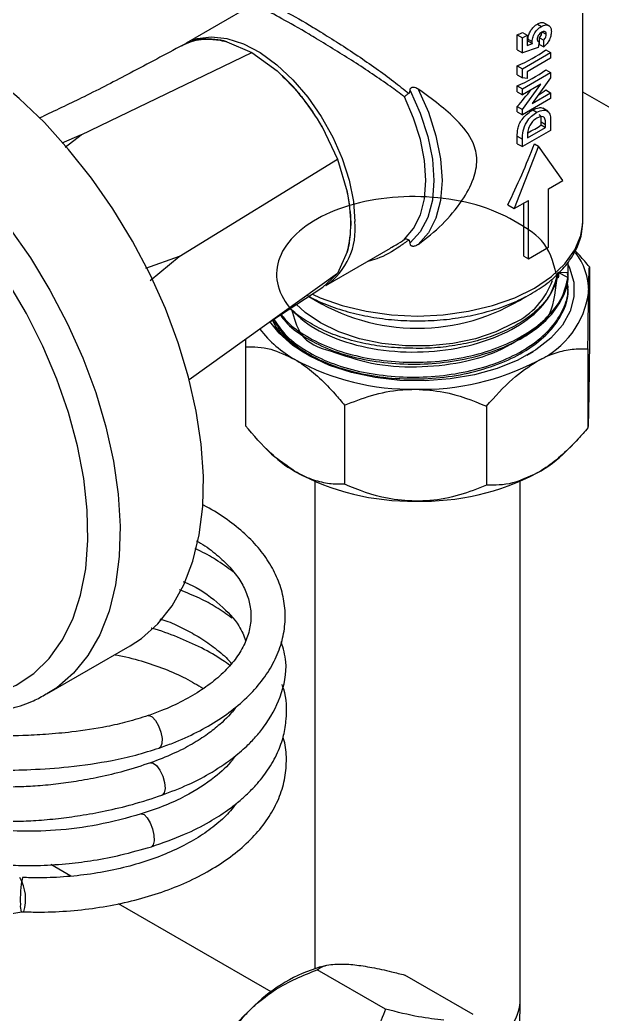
# Model space of a CAD drawing. Extents: x 150 to 4150, y 50 to 2920.
# Drawn here: x 3337.8 to 3465.3, y 1932.2 to 2149.8 of the extents above; entities that cross this region are included whole.
import ezdxf

# ---------------------------------------------------------------- set-up
doc = ezdxf.new("R2010")
doc.units = 0
doc.header["$LTSCALE"] = 10
doc.linetypes.add('SLD-KATı', pattern=[0])
doc.layers.get('0').update_dxf_attribs({"linetype": 'CONTINUOUS'})

msp = doc.modelspace()

# ---------------------------------------------------------------- linework, layer by layer
at = {"color": 7, "linetype": 'SLD-KATı'}
for p, q in [((3461.08, 2105.91), (3461.08, 2171.23)), ((3388.34, 2152.87), (3374.16, 2144.69)), ((3451.11, 2148.89), (3452, 2148.38)), ((3453.71, 2148.46), (3452.58, 2149.11)), ((3446.68, 2143.26), (3446.68, 2146.52)), ((3446.68, 2146.52), (3447.81, 2145.86)), ((3447.81, 2145.86), (3448.84, 2146.46)), ((3447.81, 2142.61), (3447.81, 2145.86)), ((3447.83, 2147.04), (3448.84, 2146.46)), ((3448.84, 2146.46), (3448.84, 2144.22)), ((3449.03, 2145.56), (3449.95, 2145.03)), ((3451.58, 2144.42), (3451.58, 2145.89)), ((3451.58, 2145.89), (3452.49, 2145.36)), ((3452.1, 2147.21), (3453.04, 2146.66)), ((3383.08, 2145.02), (3388.59, 2142.66)), ((3451.24, 2143.75), (3447.81, 2142.61)), ((3448.84, 2144.22), (3450.01, 2144.62)), ((3449.09, 2145.15), (3450.01, 2144.62)), ((3451.46, 2144.96), (3451.24, 2143.75)), ((3451.28, 2145.06), (3451.46, 2144.96)), ((3451.58, 2144.42), (3452.49, 2143.89)), ((3452.49, 2143.89), (3452.49, 2145.36)), ((3351.19, 2124.64), (3388.59, 2142.66)), ((3388.59, 2142.66), (3394.1, 2138.66)), ((3446.68, 2143.26), (3447.81, 2142.61)), ((3447.81, 2139.09), (3454, 2142.66)), ((3454, 2141.38), (3448.84, 2138.4)), ((3452.97, 2143.25), (3454, 2142.66)), ((3454, 2142.66), (3454, 2141.38)), ((3446.68, 2137.76), (3446.68, 2139.74)), ((3446.68, 2139.74), (3447.81, 2139.09)), ((3447.81, 2137.1), (3447.81, 2139.09)), ((3446.68, 2137.76), (3447.81, 2137.1)), ((3447.81, 2134.69), (3454, 2138.26)), ((3448.84, 2136.93), (3447.81, 2137.1)), ((3448.84, 2138.4), (3448.84, 2136.93)), ((3454, 2137.1), (3449.94, 2131.52)), ((3452.97, 2138.85), (3454, 2138.26)), ((3454, 2138.26), (3454, 2137.1)), ((3446.68, 2134.06), (3446.68, 2135.34)), ((3446.68, 2135.34), (3447.81, 2134.69)), ((3447.81, 2130.17), (3451.88, 2135.76)), ((3451.88, 2135.76), (3447.81, 2133.41)), ((3447.81, 2133.41), (3447.81, 2134.69)), ((3446.68, 2134.06), (3447.81, 2133.41)), ((3454, 2132.58), (3447.81, 2129.01)), ((3449.94, 2131.52), (3454, 2133.86)), ((3452.97, 2134.45), (3454, 2133.86)), ((3454, 2133.86), (3454, 2132.58)), ((3446.68, 2129.66), (3446.68, 2130.82)), ((3446.68, 2130.82), (3447.81, 2130.17)), ((3453.41, 2129.8), (3452.3, 2130.44)), ((3342.11, 2128.35), (3342.99, 2128.75)), ((3446.68, 2129.66), (3447.81, 2129.01)), ((3447.81, 2129.01), (3447.81, 2130.17)), ((3450.1, 2130.08), (3450.99, 2129.56)), ((3403.97, 2126.37), (3407.34, 2119.33)), ((3448.92, 2123.97), (3452.88, 2126.26)), ((3451.95, 2126.8), (3451.95, 2127.47)), ((3451.95, 2127.47), (3452.88, 2126.93)), ((3451.95, 2126.8), (3452.88, 2126.26)), ((3452.88, 2126.26), (3452.88, 2126.93)), ((3454, 2127.26), (3454, 2125.62)), ((3351.19, 2124.64), (3346.96, 2122.82)), ((3347.72, 2121.92), (3351.19, 2124.64)), ((3446.68, 2122.7), (3446.68, 2124.32)), ((3446.68, 2124.32), (3447.81, 2123.66)), ((3454, 2125.62), (3447.81, 2122.05)), ((3448.92, 2124.46), (3448.92, 2123.97)), ((3451.34, 2122.17), (3446.04, 2108.5)), ((3446.68, 2122.7), (3447.81, 2122.05)), ((3447.81, 2122.05), (3447.81, 2123.66)), ((3450.46, 2122.68), (3451.34, 2122.17)), ((3456.65, 2114.63), (3451.34, 2122.17)), ((3372.63, 2097.98), (3407.34, 2119.33)), ((3407.34, 2119.33), (3409.48, 2112.17)), ((3453.55, 2112.84), (3456.65, 2114.63)), ((3453.55, 2100.04), (3453.55, 2112.84)), ((3444.6, 2109.33), (3446.04, 2108.5)), ((3446.04, 2108.5), (3449.13, 2110.29)), ((3448.15, 2098.06), (3448.15, 2109.72)), ((3449.13, 2097.49), (3449.13, 2110.29)), ((3461.06, 2105.33), (3461.08, 2105.91)), ((3404.78, 2091.64), (3418.97, 2099.83)), ((3449.13, 2097.49), (3453.55, 2100.04)), ((3372.63, 2097.98), (3365.3, 2095.36)), ((3366.31, 2092.75), (3372.63, 2097.98)), ((3409.48, 2099.01), (3407.34, 2094.32)), ((3448.15, 2098.06), (3449.13, 2097.49)), ((3457.79, 2096.59), (3457.75, 2094.41)), ((3457.83, 2094.31), (3457.83, 2095.7)), ((3462.49, 2095.73), (3462.49, 2078.44)), ((3407.34, 2094.32), (3374.88, 2071.02)), ((3407.34, 2094.32), (3403.97, 2091.17)), ((3457.75, 2093.39), (3455.61, 2094.49)), ((3457.75, 2094.41), (3455.61, 2094.49)), ((3457.75, 2094.41), (3457.75, 2093.39)), ((3392.71, 2083.82), (3404.13, 2091.27)), ((3457.83, 2091.07), (3457.83, 2091.48)), ((3387.18, 2079.85), (3387.16, 2078.27)), ((3387.16, 2078.27), (3387.16, 2060.98)), ((3448.8, 2076.41), (3450.2, 2077.23)), ((3462.16, 2077.79), (3462.16, 2060.51)), ((3408.89, 2065.45), (3408.89, 2048.16)), ((3439.95, 2065.25), (3439.95, 2047.96)), ((3391.05, 2056.6), (3392.24, 2055.39)), ((3457.41, 2055.39), (3458.76, 2056.75)), ((3402.33, 2048.79), (3402.33, 1942.16)), ((3447.33, 1934.85), (3447.33, 2048.79)), ((3343.72, 2002.26), (3361.93, 2012.77)), ((3383.83, 1998.5), (3384.04, 1998.29)), ((3348.91, 1962.41), (3344.58, 1964.91)), ((3392.79, 1937.08), (3359.39, 1956.36)), ((3417.85, 1933.28), (3402.88, 1941.92)), ((3404.93, 1942.87), (3403.55, 1942.51)), ((3437.07, 1932.11), (3422.1, 1940.75))]:
    msp.add_line(p, q, dxfattribs=at)
at = {"color": 8, "linetype": 'SLD-KATı'}
msp.add_line((3527.36, 2095.71), (3461.08, 2133.97), dxfattribs=at)
at = {"color": 7, "linetype": 'SLD-KATı', "flags": 128}
for points in [[(3361.93, 2012.77), (3364.42, 2014.41), (3368.02, 2017.63), (3371.12, 2021.56), (3373.67, 2026.14), (3375.65, 2031.34), (3377.03, 2037.08), (3377.81, 2043.31), (3377.96, 2049.95), (3377.5, 2056.94), (3376.42, 2064.18), (3374.73, 2071.6), (3372.46, 2079.12), (3369.64, 2086.64), (3366.28, 2094.09), (3362.44, 2101.38), (3358.16, 2108.42), (3353.47, 2115.14), (3348.45, 2121.46), (3343.14, 2127.31), (3337.6, 2132.62), (3331.9, 2137.34), (3326.1, 2141.4), (3320.26, 2144.77), (3314.46, 2147.4), (3308.76, 2149.27), (3303.22, 2150.35), (3297.91, 2150.63), (3292.89, 2150.12), (3288.2, 2148.8), (3284.43, 2147.01)], [(3375.45, 2145.31), (3376.59, 2145.7), (3379.72, 2146.12), (3383.13, 2145.73), (3386.72, 2144.55), (3390.39, 2142.62), (3394.03, 2139.97), (3397.55, 2136.7), (3400.83, 2132.9), (3403.78, 2128.68), (3406.32, 2124.15), (3408.38, 2119.44), (3409.89, 2114.71), (3410.82, 2110.07), (3411.13, 2105.66)], [(3425.01, 2134.65), (3427.24, 2129.56), (3428.88, 2124.43), (3429.88, 2119.41), (3430.22, 2114.64), (3429.88, 2110.26), (3428.88, 2106.4), (3427.24, 2103.16), (3425.01, 2100.65)], [(3421.98, 2101.79), (3423.99, 2104.12), (3425.47, 2107.1), (3426.38, 2110.64), (3426.68, 2114.64), (3426.38, 2119), (3425.47, 2123.59), (3423.99, 2128.27), (3421.98, 2132.93)], [(3423.21, 2134.35), (3425.45, 2129.35), (3427.1, 2124.3), (3428.11, 2119.34), (3428.45, 2114.64), (3428.11, 2110.33), (3427.1, 2106.55), (3425.45, 2103.4), (3423.21, 2100.98)], [(3457.82, 2096.18), (3458.13, 2095.53), (3459.06, 2092.38), (3459.11, 2089.19), (3458.28, 2086.03), (3456.57, 2082.99), (3454.05, 2080.15), (3450.77, 2077.58), (3446.81, 2075.35), (3442.29, 2073.51), (3437.31, 2072.11), (3432.01, 2071.2), (3426.53, 2070.78), (3421, 2070.88), (3415.57, 2071.49), (3410.38, 2072.59), (3405.56, 2074.17), (3401.24, 2076.16), (3397.54, 2078.53), (3394.54, 2081.22), (3392.53, 2083.8)], [(3446.04, 2083.46), (3442.03, 2081.52), (3437.51, 2080.01), (3432.59, 2078.98), (3427.44, 2078.45), (3422.21, 2078.45), (3417.06, 2078.98), (3412.15, 2080.01), (3407.62, 2081.52), (3403.61, 2083.46), (3400.25, 2085.77), (3398.31, 2087.61)]]:
    msp.add_lwpolyline(points, dxfattribs=at)
at = {"color": 8, "linetype": 'SLD-KATı', "flags": 128}
for points in [[(3266.23, 2136.5), (3269.86, 2138.24), (3274.56, 2139.58), (3279.6, 2140.12), (3284.93, 2139.85), (3290.49, 2138.77), (3296.22, 2136.91), (3302.04, 2134.26), (3307.9, 2130.88), (3313.73, 2126.8), (3319.45, 2122.05), (3325.01, 2116.71), (3330.35, 2110.82), (3335.39, 2104.46), (3340.08, 2097.7), (3344.37, 2090.62), (3348.21, 2083.29), (3351.56, 2075.81), (3354.38, 2068.25), (3356.63, 2060.7), (3358.29, 2053.25), (3359.33, 2045.99), (3359.76, 2038.99), (3359.56, 2032.35), (3358.74, 2026.12), (3357.3, 2020.39), (3355.27, 2015.22), (3352.66, 2010.67), (3349.5, 2006.79), (3345.84, 2003.63), (3343.72, 2002.26)], [(3312.31, 2003.21), (3317.77, 2001.8), (3323.02, 2001.18), (3328.02, 2001.38), (3332.69, 2002.37), (3336.98, 2004.16), (3340.84, 2006.72), (3344.21, 2010.02), (3347.07, 2014.02), (3349.37, 2018.67), (3351.08, 2023.91), (3352.19, 2029.68), (3352.68, 2035.91), (3352.54, 2042.52), (3351.78, 2049.44), (3350.41, 2056.58), (3348.44, 2063.84), (3345.9, 2071.15), (3342.81, 2078.41), (3339.22, 2085.54), (3335.17, 2092.45), (3330.71, 2099.04), (3325.89, 2105.26), (3320.77, 2111.01), (3315.42, 2116.23), (3309.89, 2120.85), (3304.27, 2124.82), (3298.61, 2128.08), (3292.98, 2130.61), (3287.46, 2132.37), (3282.1, 2133.33), (3276.99, 2133.49), (3272.17, 2132.84), (3267.7, 2131.39), (3263.65, 2129.16), (3260.06, 2126.18), (3256.98, 2122.48), (3254.43, 2118.11), (3252.46, 2113.12), (3251.09, 2107.57), (3250.33, 2101.53), (3250.2, 2095.07), (3250.69, 2088.28), (3251.79, 2081.23), (3253.51, 2074.01), (3255.81, 2066.7), (3256.6, 2064.53)], [(3401.82, 2089.74), (3403.52, 2088.98), (3408.37, 2087.27), (3413.63, 2086.01), (3419.16, 2085.24), (3424.83, 2084.98), (3430.5, 2085.24), (3436.03, 2086.01), (3441.28, 2087.27), (3446.13, 2088.98), (3450.46, 2091.11), (3454.15, 2093.61), (3457.13, 2096.41), (3459.3, 2099.44), (3460.63, 2102.64), (3461.06, 2105.33)], [(3365.86, 1997.53), (3366.09, 1997.56), (3366.78, 1997.26), (3367.51, 1996.46)], [(3367.51, 1996.46), (3368.17, 1995.29), (3368.67, 1993.91), (3368.92, 1992.54), (3368.89, 1991.4), (3368.58, 1990.64), (3368.28, 1990.43)], [(3366.39, 1987.2), (3367, 1987.14), (3367.73, 1986.58), (3368.46, 1985.57), (3369.06, 1984.27)], [(3369.06, 1984.27), (3369.45, 1982.87), (3369.56, 1981.6), (3369.38, 1980.64), (3368.94, 1980.14), (3368.9, 1980.13)], [(3364.33, 1976), (3364.38, 1976.01), (3364.98, 1975.86), (3365.66, 1975.18), (3366.31, 1974.08), (3366.82, 1972.73), (3367.13, 1971.33)], [(3367.13, 1971.33), (3367.19, 1970.1), (3366.98, 1969.22), (3366.58, 1968.84)]]:
    msp.add_lwpolyline(points, dxfattribs=at)
at = {"color": 7, "linetype": 'SLD-KATı'}
for centre, radius, start, end in [((3378.63, 2134.78), 10.81, 94.6318, 120.1271), ((3378.91, 2130.5), 15.11, 73.9815, 94.3644), ((3430.55, 2183.5), 40.35, 293.5568, 295.3564), ((3432.87, 2171.9), 35.01, 293.2343, 305.0515), ((3364.08, 2104.81), 45.23, 38.638, 48.4304), ((3432.87, 2167.51), 35.01, 293.2343, 305.0515), ((3358.86, 2100.53), 51.99, 29.8092, 38.732), ((3435.11, 2159.61), 30.85, 301.5117, 305.3831), ((3433.42, 2155.34), 34.03, 297.2865, 302.9902), ((3375.58, 2104.94), 34.66, 0.3568, 12.0547), ((3396.15, 2103.99), 15.07, 304.9417, 6.3705), ((3386.9, 2104.94), 23.34, 345.2937, 0.5299), ((3447.86, 2090.26), 14.47, 0.4133, 36.7049), ((3438.66, 2098.48), 16.74, 296.1654, 340.0678), ((3443.3, 2092.65), 19.16, 293.8709, 353.1438), ((3410.54, 2097.71), 25.52, 217.6654, 240.6435), ((3423.64, 2122.6), 53.65, 241.4737, 270.828), ((3425.81, 2123.5), 54.56, 268.5393, 297.5592), ((3412.01, 2075.22), 28, 225.0916, 240.0356), ((3437.22, 2075.75), 28.67, 298.8499, 314.775), ((3423.64, 2098.1), 53.65, 241.4737, 270.828), ((3425.81, 2099), 54.56, 268.5393, 297.5592), ((3329.35, 1957.27), 9.7, 344.1635, 29.6478), ((3357.63, 1957.62), 19.76, 166.9253, 184.1822), ((3340.83, 1955.68), 2.95, 170.2706, 201.5545), ((3413.55, 1908.96), 35.01, 106.588, 134.0524), ((3431.66, 1888.6), 62.25, 133.0062, 159.5508)]:
    msp.add_arc(centre, radius, start, end, dxfattribs=at)
at = {"color": 8, "linetype": 'SLD-KATı'}
for centre, radius, start, end in [((3424.83, 2126.19), 43.89, 237.245, 302.6808), ((3436.12, 1935.93), 11.26, 294.1971, 354.4827)]:
    msp.add_arc(centre, radius, start, end, dxfattribs=at)
at = {"color": 7, "linetype": 'SLD-KATı'}
for centre, major_axis, ratio, start_param, end_param in [((3424.83, 2150.33), (28.75, 32.99), 0.669538, 4.704319, 4.812952), ((3424.83, 2137.48), (23.59, 67.01), 0.410741, 4.42727, 4.635672)]:
    msp.add_ellipse(centre, major_axis=major_axis, ratio=ratio, start_param=start_param, end_param=end_param, dxfattribs=at)
for points, knots in [([(3388.63, 2153.53), (3388.68, 2153.68), (3388.85, 2154.14), (3389.67, 2154.33), (3391.78, 2153.73), (3395.7, 2151.82), (3400.29, 2149.19), (3404.35, 2146.72), (3407.62, 2144.67), (3413.09, 2141.09), (3418.39, 2137.39), (3421.85, 2134.59), (3422.94, 2133.72)], [0, 0, 0, 0, 0.054444, 0.163204, 0.275987, 0.419348, 0.56286, 0.597755, 0.678454, 0.76207, 0.925618, 1, 1, 1, 1]), ([(3449.03, 2145.56), (3449.05, 2145.82), (3449.09, 2146.34), (3449.44, 2147.16), (3449.94, 2147.91), (3450.52, 2148.5), (3450.92, 2148.77), (3451.11, 2148.89)], [0, 0, 0, 0, 0.208264, 0.418472, 0.604679, 0.816588, 1, 1, 1, 1]), ([(3449.95, 2145.03), (3449.99, 2145.38), (3450.06, 2146.1), (3450.63, 2147.15), (3451.31, 2147.93), (3451.77, 2148.23), (3452, 2148.38)], [0, 0, 0, 0, 0.279289, 0.55876, 0.779156, 1, 1, 1, 1]), ([(3451.11, 2148.89), (3451.36, 2149.02), (3451.87, 2149.28), (3452.37, 2149.28), (3452.54, 2149.12), (3452.57, 2149.1)], [0, 0, 0, 0, 0.4607451, 0.9262556, 1, 1, 1, 1]), ([(3452, 2148.38), (3452.31, 2148.52), (3452.94, 2148.81), (3453.64, 2148.58), (3454.09, 2148.04), (3454.13, 2147.5), (3454.15, 2147.23)], [0, 0, 0, 0, 0.279848, 0.559562, 0.779724, 1, 1, 1, 1]), ([(3373.21, 2144.13), (3373.89, 2144.47), (3375.13, 2145.09), (3376.84, 2145.46), (3377.66, 2145.55), (3377.76, 2145.56)], [0, 0, 0, 0, 0.517459, 0.94055, 1, 1, 1, 1]), ([(3377.76, 2145.56), (3378.49, 2145.56), (3379.53, 2145.57), (3381.4, 2145.39), (3382.43, 2145.16), (3383.08, 2145.02)], [0, 0, 0, 0, 0.456166, 0.654177, 1, 1, 1, 1]), ([(3449.09, 2145.15), (3449.08, 2145.18), (3449.06, 2145.24), (3449.04, 2145.38), (3449.03, 2145.49), (3449.03, 2145.56)], [0, 0, 0, 0, 0.250427, 0.501022, 1, 1, 1, 1]), ([(3452.04, 2147.12), (3451.9, 2147.03), (3451.63, 2146.84), (3451.31, 2146.41), (3451.09, 2145.96), (3451.07, 2145.7), (3451.06, 2145.57)], [0, 0, 0, 0, 0.280345, 0.559895, 0.780024, 1, 1, 1, 1]), ([(3451.06, 2145.57), (3451.07, 2145.48), (3451.08, 2145.31), (3451.22, 2145.09), (3451.37, 2145.01), (3451.46, 2144.96)], [0, 0, 0, 0, 0.2797324, 0.5598648, 1, 1, 1, 1]), ([(3451.58, 2145.89), (3451.68, 2146.03), (3451.87, 2146.28), (3452.05, 2146.73), (3452.08, 2146.98), (3452.1, 2147.11)], [0, 0, 0, 0, 0.380753, 0.690301, 1, 1, 1, 1]), ([(3453.04, 2146.66), (3453.02, 2146.81), (3452.98, 2147.12), (3452.7, 2147.29), (3452.37, 2147.28), (3452.15, 2147.17), (3452.04, 2147.12)], [0, 0, 0, 0, 0.279088, 0.558757, 0.779144, 1, 1, 1, 1]), ([(3454.15, 2147.23), (3454.13, 2146.91), (3454.08, 2146.26), (3453.66, 2145.26), (3453.1, 2144.45), (3452.69, 2144.08), (3452.49, 2143.89)], [0, 0, 0, 0, 0.2798688, 0.5593694, 0.7795065, 1, 1, 1, 1]), ([(3452.49, 2145.36), (3452.57, 2145.47), (3452.75, 2145.68), (3452.98, 2146.15), (3453.02, 2146.47), (3453.04, 2146.66)], [0, 0, 0, 0, 0.281088, 0.561804, 1, 1, 1, 1]), ([(3373.43, 2144.26), (3369.65, 2142.24), (3362.69, 2138.51), (3352.56, 2133.26), (3345.97, 2130.16), (3342.99, 2128.75)], [0, 0, 0, 0, 0.395088, 0.726849, 1, 1, 1, 1]), ([(3450.01, 2144.62), (3449.99, 2144.69), (3449.96, 2144.82), (3449.95, 2144.96), (3449.95, 2145.03)], [0, 0, 0, 0, 0.559978, 1, 1, 1, 1]), ([(3394.1, 2138.66), (3395.01, 2137.74), (3396.66, 2136.09), (3398.49, 2134.17), (3399.31, 2133.18), (3399.42, 2133.06)], [0, 0, 0, 0, 0.517459, 0.94055, 1, 1, 1, 1]), ([(3423.21, 2134.35), (3423.22, 2134.46), (3423.23, 2134.64), (3423.34, 2134.86), (3423.49, 2134.99), (3423.67, 2135.07), (3423.91, 2135.1), (3424.27, 2135.04), (3424.66, 2134.88), (3424.91, 2134.72), (3425.01, 2134.65)], [0, 0, 0, 0, 0.155386, 0.257073, 0.337669, 0.418559, 0.494692, 0.620902, 0.838952, 1, 1, 1, 1]), ([(3425.01, 2100.65), (3426.8, 2102.05), (3430.38, 2104.85), (3434.51, 2109.82), (3437.23, 2114.72), (3438.13, 2119.2), (3437.03, 2123.71), (3433.87, 2127.58), (3429.62, 2131.32), (3426.55, 2133.54), (3425.01, 2134.65)], [0, 0, 0, 0, 0.14454, 0.288873, 0.405665, 0.502143, 0.598849, 0.752771, 0.876355, 1, 1, 1, 1]), ([(3399.42, 2133.06), (3400.11, 2132.07), (3401.12, 2130.64), (3402.7, 2128.43), (3403.48, 2127.17), (3403.97, 2126.37)], [0, 0, 0, 0, 0.4561663, 0.6541766, 1, 1, 1, 1]), ([(3422.94, 2133.72), (3422.82, 2133.64), (3422.6, 2133.49), (3422.26, 2133.21), (3422.06, 2133.02), (3421.98, 2132.93), (3421.98, 2132.93)], [0, 0, 0, 0, 0.328971, 0.657616, 0.987792, 1, 1, 1, 1]), ([(3422.94, 2133.72), (3422.99, 2133.76), (3423.1, 2133.86), (3423.19, 2134.08), (3423.2, 2134.26), (3423.21, 2134.35)], [0, 0, 0, 0, 0.251822, 0.595669, 1, 1, 1, 1]), ([(3450.1, 2130.08), (3450.56, 2130.28), (3451.32, 2130.62), (3452.05, 2130.64), (3452.25, 2130.44), (3452.28, 2130.41)], [0, 0, 0, 0, 0.565662, 0.93559, 1, 1, 1, 1]), ([(3446.68, 2124.32), (3446.69, 2124.84), (3446.71, 2125.69), (3447.07, 2126.98), (3447.77, 2128.1), (3448.71, 2129.13), (3449.55, 2129.76), (3450, 2130.02), (3450.1, 2130.08)], [0, 0, 0, 0, 0.2470735, 0.4012168, 0.5561431, 0.7525698, 0.9461396, 1, 1, 1, 1]), ([(3447.81, 2123.66), (3447.81, 2124.26), (3447.82, 2125.44), (3448.61, 2127.36), (3449.79, 2128.77), (3450.59, 2129.3), (3450.99, 2129.56)], [0, 0, 0, 0, 0.281479, 0.558724, 0.779167, 1, 1, 1, 1]), ([(3450.97, 2128.27), (3450.64, 2128.06), (3450.06, 2127.68), (3449.61, 2127), (3449.41, 2126.7)], [0, 0, 0, 0, 0.5603, 1, 1, 1, 1]), ([(3452.88, 2126.93), (3452.89, 2127.29), (3452.89, 2128), (3452.43, 2128.65), (3451.7, 2128.64), (3451.21, 2128.39), (3450.97, 2128.27)], [0, 0, 0, 0, 0.281796, 0.55844, 0.778854, 1, 1, 1, 1]), ([(3450.99, 2129.56), (3451.48, 2129.79), (3452.47, 2130.24), (3453.63, 2129.85), (3454, 2128.61), (3454, 2127.71), (3454, 2127.26)], [0, 0, 0, 0, 0.280256, 0.558957, 0.778322, 1, 1, 1, 1]), ([(3451.95, 2127.47), (3451.95, 2127.8), (3451.94, 2128.32), (3451.78, 2128.87), (3451.6, 2128.97), (3451.52, 2129.02)], [0, 0, 0, 0, 0.5218629, 0.8020128, 1, 1, 1, 1]), ([(3449.41, 2126.7), (3449.24, 2126.26), (3448.93, 2125.48), (3448.92, 2124.77), (3448.92, 2124.46)], [0, 0, 0, 0, 0.557302, 1, 1, 1, 1]), ([(3397.26, 2086.44), (3397.81, 2084.53), (3399.32, 2079.24), (3405.82, 2077.4), (3414.55, 2074.27), (3424.61, 2073.57), (3434.63, 2074.66), (3443.63, 2077.33), (3450.65, 2082.52), (3454.76, 2084.73), (3455.66, 2096.74), (3455.81, 2090.99), (3454.12, 2100.34), (3448.95, 2104.16), (3441.27, 2108.53), (3431.9, 2110.83), (3421.76, 2111.39), (3411.96, 2110.05), (3403.49, 2106.99), (3397.25, 2102.52), (3393.91, 2097.18), (3393.79, 2091.47), (3396.9, 2086.08), (3402.94, 2081.53), (3411.27, 2078.34), (3421.01, 2076.87), (3431.16, 2077.27), (3440.63, 2079.53), (3448.42, 2083.43), (3453.97, 2088.56), (3455.06, 2092.51), (3455.61, 2094.49)], [0, 0, 0, 0, 0.020093, 0.055577, 0.091766, 0.1276, 0.163376, 0.19959, 0.235064, 0.271325, 0.29889, 0.317663, 0.353636, 0.389742, 0.425277, 0.46156, 0.497083, 0.533207, 0.569156, 0.604822, 0.641076, 0.676548, 0.712772, 0.748522, 0.784383, 0.820559, 0.856049, 0.892325, 0.927912, 0.963952, 1, 1, 1, 1]), ([(3409.48, 2112.17), (3409.66, 2110.9), (3409.99, 2108.58), (3410.22, 2106.35), (3410.24, 2105.28), (3410.24, 2105.15)], [0, 0, 0, 0, 0.517459, 0.94055, 1, 1, 1, 1]), ([(3400.66, 2089.52), (3401.33, 2089.15), (3403.32, 2088.03), (3407.15, 2086.59), (3412.02, 2085.23), (3417.18, 2084.33), (3422.5, 2083.89), (3427.86, 2083.92), (3433.16, 2084.42), (3438.29, 2085.39), (3443.13, 2086.79), (3447.59, 2088.62), (3451.57, 2090.85), (3454.97, 2093.44), (3457.71, 2096.35), (3459.68, 2099.51), (3460.82, 2102.52), (3460.93, 2104.46), (3460.98, 2105.26)], [0, 0, 0, 0, 0.033733, 0.099665, 0.165503, 0.231225, 0.296863, 0.36247, 0.428102, 0.493803, 0.559638, 0.625665, 0.691927, 0.758401, 0.824834, 0.890669, 0.955209, 1, 1, 1, 1]), ([(3410.24, 2105.15), (3410.17, 2104.13), (3410.06, 2102.66), (3409.85, 2100.68), (3409.62, 2099.66), (3409.48, 2099.01)], [0, 0, 0, 0, 0.4561663, 0.6541766, 1, 1, 1, 1]), ([(3418.92, 2099.92), (3419.35, 2100.13), (3420.41, 2100.64), (3421.39, 2101.36), (3421.98, 2101.79)], [0, 0, 0, 0, 0.398091, 1, 1, 1, 1]), ([(3421.98, 2101.79), (3421.98, 2101.79), (3422.06, 2101.84), (3422.26, 2101.88), (3422.6, 2101.83), (3422.82, 2101.7), (3422.94, 2101.63)], [0, 0, 0, 0, 0.012208, 0.342854, 0.671265, 1, 1, 1, 1]), ([(3423.21, 2100.98), (3423.2, 2101.09), (3423.19, 2101.27), (3423.09, 2101.5), (3422.98, 2101.59), (3422.94, 2101.63)], [0, 0, 0, 0, 0.473966, 0.760894, 1, 1, 1, 1]), ([(3425.01, 2100.65), (3424.77, 2100.49), (3424.46, 2100.3), (3423.99, 2100.21), (3423.74, 2100.22), (3423.53, 2100.3), (3423.37, 2100.43), (3423.25, 2100.64), (3423.21, 2100.84), (3423.21, 2100.97), (3423.21, 2100.98)], [0, 0, 0, 0, 0.354532, 0.458278, 0.562793, 0.640377, 0.718059, 0.816778, 0.975474, 1, 1, 1, 1]), ([(3462.49, 2095.73), (3461.81, 2096.57), (3460.8, 2097.81), (3459.72, 2098.9), (3459.37, 2099.24)], [0, 0, 0, 0, 0.681927, 1, 1, 1, 1]), ([(3462.32, 2090.36), (3462.35, 2091.45), (3462.41, 2094.3), (3462.46, 2095.18), (3462.49, 2095.73)], [0, 0, 0, 0, 0.3814192, 1, 1, 1, 1]), ([(3394.92, 2085.12), (3395.26, 2084.64), (3396.46, 2082.91), (3399.96, 2080.37), (3405.18, 2077.67), (3411.43, 2075.72), (3418.29, 2074.58), (3425.43, 2074.32), (3432.55, 2074.95), (3439.34, 2076.46), (3445.43, 2078.78), (3450.53, 2081.78), (3454.5, 2085.36), (3456.94, 2089.37), (3457.99, 2092.44), (3457.75, 2094.07), (3457.72, 2094.31)], [0, 0, 0, 0, 0.031027, 0.110625, 0.189101, 0.269354, 0.349802, 0.428587, 0.507759, 0.588308, 0.668342, 0.746712, 0.82661, 0.90719, 0.986557, 1, 1, 1, 1]), ([(3395.05, 2085.34), (3395.31, 2084.96), (3396.44, 2083.33), (3399.83, 2080.87), (3405.01, 2078.15), (3411.23, 2076.17), (3418.08, 2075.01), (3425.22, 2074.72), (3432.34, 2075.32), (3439.15, 2076.81), (3445.26, 2079.1), (3450.41, 2082.09), (3454.36, 2085.65), (3456.93, 2089.5), (3457.49, 2092.15), (3457.75, 2093.39)], [0, 0, 0, 0, 0.025521, 0.107541, 0.188318, 0.27092, 0.353779, 0.434968, 0.516421, 0.599348, 0.681803, 0.762509, 0.844729, 0.92771, 1, 1, 1, 1]), ([(3455.61, 2094.49), (3455.55, 2094.11), (3455.26, 2092.2), (3454, 2089.57), (3451.47, 2086.59), (3448.72, 2084.31), (3445.08, 2082.15), (3440.85, 2080.39), (3436.17, 2079.05), (3431.16, 2078.19), (3426.76, 2077.86), (3424.08, 2077.91), (3423.14, 2077.92)], [0, 0, 0, 0, 0.041371, 0.208179, 0.291051, 0.399361, 0.50767, 0.61598, 0.72429, 0.832599, 0.940909, 1, 1, 1, 1]), ([(3393.43, 2084.29), (3394.17, 2083.15), (3395.72, 2080.76), (3399.79, 2077.62), (3405.02, 2074.91), (3411.23, 2072.93), (3418.08, 2071.76), (3425.22, 2071.48), (3432.34, 2072.08), (3439.15, 2073.57), (3445.26, 2075.86), (3450.4, 2078.85), (3454.39, 2082.41), (3456.92, 2086.41), (3458.02, 2089.92), (3457.69, 2091.99), (3457.58, 2092.67)], [0, 0, 0, 0, 0.067552, 0.142276, 0.215869, 0.291124, 0.366612, 0.44058, 0.514788, 0.590339, 0.66546, 0.738988, 0.813895, 0.889495, 0.964009, 1, 1, 1, 1]), ([(3393.21, 2084.15), (3394.04, 2082.89), (3395.69, 2080.37), (3399.92, 2077.12), (3405.19, 2074.44), (3411.43, 2072.47), (3418.29, 2071.34), (3425.43, 2071.08), (3432.55, 2071.7), (3439.34, 2073.22), (3445.43, 2075.54), (3450.53, 2078.54), (3454.5, 2082.12), (3456.94, 2086.13), (3457.99, 2089.2), (3457.75, 2090.83), (3457.72, 2091.07)], [0, 0, 0, 0, 0.076398, 0.152269, 0.22707, 0.303567, 0.380247, 0.455343, 0.530808, 0.607585, 0.683872, 0.758572, 0.834728, 0.911536, 0.987187, 1, 1, 1, 1]), ([(3462.16, 2077.79), (3462.18, 2079.69), (3462.22, 2083.56), (3462.28, 2087.73), (3462.31, 2089.73), (3462.32, 2090.36)], [0, 0, 0, 0, 0.3967467, 0.8067521, 1, 1, 1, 1]), ([(3423.14, 2077.92), (3421.37, 2077.99), (3417.88, 2078.13), (3412.79, 2078.99), (3408.04, 2080.28), (3403.67, 2082.03), (3399.99, 2084.19), (3397.65, 2085.87), (3396.81, 2086.86), (3396.73, 2086.94)], [0, 0, 0, 0, 0.165088, 0.326829, 0.49326, 0.655003, 0.821391, 0.984566, 1, 1, 1, 1]), ([(3401.21, 2076.28), (3400.52, 2076.65), (3398.51, 2077.75), (3395.97, 2080.01), (3393.94, 2082.27), (3393.32, 2083.71), (3393.15, 2084.11)], [0, 0, 0, 0, 0.176959, 0.51713, 0.867198, 1, 1, 1, 1]), ([(3387.16, 2078.27), (3388.97, 2078.25), (3392.4, 2078.23), (3396.22, 2076.35), (3398.02, 2075.46)], [0, 0, 0, 0, 0.5275076, 1, 1, 1, 1]), ([(3462.49, 2078.44), (3462.47, 2076.54), (3462.43, 2072.68), (3462.37, 2068.5), (3462.34, 2066.51), (3462.32, 2065.87)], [0, 0, 0, 0, 0.3967467, 0.8067521, 1, 1, 1, 1]), ([(3450.2, 2077.23), (3449.86, 2076.99), (3449.45, 2076.72), (3448.97, 2076.49), (3448.9, 2076.45)], [0, 0, 0, 0, 0.848446, 1, 1, 1, 1]), ([(3451.05, 2075.13), (3451.69, 2075.46), (3453.53, 2076.44), (3456.58, 2077.44), (3459.64, 2077.87), (3461.45, 2077.82), (3462.16, 2077.79)], [0, 0, 0, 0, 0.163832, 0.47463, 0.794388, 1, 1, 1, 1]), ([(3398.02, 2075.46), (3398.65, 2075.07), (3400.45, 2073.94), (3403.43, 2071.46), (3406.42, 2068.4), (3408.19, 2066.28), (3408.89, 2065.45)], [0, 0, 0, 0, 0.1638321, 0.4746302, 0.7943879, 1, 1, 1, 1]), ([(3439.95, 2065.25), (3441.8, 2067.35), (3445.31, 2071.33), (3449.21, 2073.91), (3451.05, 2075.13)], [0, 0, 0, 0, 0.527508, 1, 1, 1, 1]), ([(3408.89, 2065.45), (3410.82, 2066.22), (3414.75, 2067.79), (3420.09, 2068.85), (3423.37, 2068.93), (3424.42, 2068.95)], [0, 0, 0, 0, 0.396747, 0.806752, 1, 1, 1, 1]), ([(3424.42, 2068.95), (3426.5, 2068.83), (3431.95, 2068.49), (3436.89, 2066.49), (3439.95, 2065.25)], [0, 0, 0, 0, 0.3814192, 1, 1, 1, 1]), ([(3462.32, 2065.87), (3462.3, 2064.78), (3462.24, 2061.94), (3462.19, 2061.05), (3462.16, 2060.51)], [0, 0, 0, 0, 0.381419, 1, 1, 1, 1]), ([(3398.02, 2050.97), (3396.22, 2052.21), (3392.4, 2054.83), (3388.97, 2058.86), (3387.16, 2060.98)], [0, 0, 0, 0, 0.472492, 1, 1, 1, 1]), ([(3462.16, 2060.51), (3461.45, 2059.68), (3459.66, 2057.62), (3456.61, 2054.59), (3453.57, 2052.14), (3451.69, 2051.01), (3451.05, 2050.63)], [0, 0, 0, 0, 0.205614, 0.517012, 0.836167, 1, 1, 1, 1]), ([(3408.89, 2048.16), (3408.19, 2048.15), (3406.45, 2048.11), (3403.46, 2048.58), (3400.48, 2049.6), (3398.65, 2050.62), (3398.02, 2050.97)], [0, 0, 0, 0, 0.205614, 0.517012, 0.836167, 1, 1, 1, 1]), ([(3451.05, 2050.63), (3449.21, 2049.77), (3445.31, 2047.94), (3441.8, 2047.95), (3439.95, 2047.96)], [0, 0, 0, 0, 0.472492, 1, 1, 1, 1]), ([(3424.42, 2044.46), (3422.34, 2044.59), (3416.88, 2044.92), (3411.94, 2046.92), (3408.89, 2048.16)], [0, 0, 0, 0, 0.381419, 1, 1, 1, 1]), ([(3439.95, 2047.96), (3438.02, 2047.19), (3434.09, 2045.62), (3428.74, 2044.56), (3425.47, 2044.48), (3424.42, 2044.46)], [0, 0, 0, 0, 0.396747, 0.806752, 1, 1, 1, 1]), ([(3368.28, 1990.43), (3369.28, 1990.79), (3372.17, 1991.82), (3376.63, 1993.84), (3381.44, 1996.61), (3385.68, 1999.74), (3389.28, 2003.19), (3392.17, 2006.93), (3394.27, 2010.86), (3395.56, 2014.93), (3396.01, 2019.02), (3395.65, 2023.07), (3394.52, 2027), (3392.63, 2030.79), (3390.02, 2034.38), (3386.7, 2037.76), (3382.66, 2040.83), (3379.64, 2042.8), (3377.86, 2043.63), (3377.78, 2043.67)], [0, 0, 0, 0, 0.034667, 0.100363, 0.16626, 0.232317, 0.298375, 0.364105, 0.429054, 0.492804, 0.55528, 0.616901, 0.678317, 0.740157, 0.802984, 0.866945, 0.93182, 0.99723, 1, 1, 1, 1]), ([(3376.45, 2035.78), (3376.74, 2035.62), (3378.44, 2034.69), (3380.94, 2032.75), (3383.86, 2030.02), (3386.05, 2027.14), (3387.55, 2024.2), (3388.35, 2021.19), (3388.45, 2018.11), (3387.79, 2014.94), (3386.33, 2011.77), (3384.13, 2008.71), (3381.23, 2005.81), (3377.68, 2003.13), (3373.54, 2000.7), (3369.53, 1998.85), (3366.84, 1997.88), (3365.86, 1997.53)], [0, 0, 0, 0, 0.015032, 0.085338, 0.15559, 0.226048, 0.297321, 0.370389, 0.446252, 0.524411, 0.60087, 0.674492, 0.74628, 0.817255, 0.888003, 0.958752, 1, 1, 1, 1]), ([(3384.52, 2028.98), (3383.26, 2029.9), (3380.91, 2031.61), (3377.97, 2033.24), (3376.38, 2033.97), (3376.14, 2034.08)], [0, 0, 0, 0, 0.49633, 0.922265, 1, 1, 1, 1]), ([(3373.57, 2026.85), (3374.22, 2026.57), (3377.49, 2025.18), (3381.73, 2021.82), (3385.78, 2017.71), (3386.8, 2015.04), (3387.21, 2013.97)], [0, 0, 0, 0, 0.085336, 0.432413, 0.772461, 1, 1, 1, 1]), ([(3384.18, 2018.89), (3383.06, 2019.68), (3380.87, 2021.22), (3377.1, 2023.34), (3374.23, 2024.44), (3372.72, 2025.02)], [0, 0, 0, 0, 0.333092, 0.649506, 1, 1, 1, 1]), ([(3368.43, 2018.68), (3369.02, 2018.51), (3371, 2017.9), (3373.88, 2016.47), (3377.43, 2014.55), (3380.7, 2012.22), (3383, 2010.29), (3383.94, 2009.09), (3384.1, 2008.87)], [0, 0, 0, 0, 0.081869, 0.2760033, 0.4727911, 0.6956376, 0.9458677, 1, 1, 1, 1]), ([(3383.75, 2008.47), (3383.25, 2008.86), (3381.39, 2010.28), (3377.58, 2012.4), (3372.36, 2014.72), (3368.61, 2016.13), (3366.56, 2016.64), (3366.51, 2016.65)], [0, 0, 0, 0, 0.109569, 0.40368, 0.698513, 0.993122, 1, 1, 1, 1]), ([(3368.9, 1980.13), (3370.84, 1980.87), (3374.47, 1982.25), (3379.63, 1984.93), (3383.92, 1987.77), (3387.19, 1990.54), (3389.45, 1992.87), (3392.3, 1996.34), (3395.17, 2001.75), (3396.58, 2008.27), (3395.44, 2012.23), (3395.02, 2013.69)], [0, 0, 0, 0, 0.108153, 0.203005, 0.321329, 0.407973, 0.468316, 0.528814, 0.702848, 0.89039, 1, 1, 1, 1]), ([(3358.62, 2010.86), (3358.69, 2010.85), (3360.69, 2010.53), (3364.37, 2009.52), (3369.5, 2007.82), (3374.1, 2005.78), (3376.68, 2004.21), (3377.94, 2003.44)], [0, 0, 0, 0, 0.009917, 0.261259, 0.511936, 0.761815, 1, 1, 1, 1]), ([(3366.58, 1968.84), (3369.05, 1969.7), (3373.6, 1971.27), (3379.05, 1974.06), (3382.92, 1976.53), (3385.61, 1978.59), (3387.67, 1980.43), (3389.87, 1982.68), (3392.22, 1985.67), (3394.29, 1989.34), (3395.61, 1993.08), (3396.33, 1997.74), (3396.18, 2001.54), (3395.32, 2003.99), (3395.2, 2004.33)], [0, 0, 0, 0, 0.125865, 0.23081, 0.3144, 0.374299, 0.421855, 0.473744, 0.560143, 0.654768, 0.743812, 0.824623, 0.975695, 1, 1, 1, 1]), ([(3313.68, 2000.73), (3313.98, 2000.62), (3316.19, 1999.83), (3320.26, 1998.84), (3325.79, 1998.13), (3331.11, 1998.21), (3336.13, 1999.07), (3340.31, 2000.41), (3342.63, 2001.74), (3343.54, 2002.27)], [0, 0, 0, 0, 0.028448, 0.204348, 0.379554, 0.552956, 0.723852, 0.892045, 1, 1, 1, 1]), ([(3365.86, 1997.53), (3364.35, 1997.05), (3361.46, 1996.14), (3355.84, 1994.88), (3349.83, 1993.96), (3343.64, 1993.4), (3337.5, 1993.09), (3330.44, 1993.06), (3322.49, 1993.5), (3316.63, 1994.1), (3313.59, 1994.67), (3312.96, 1994.79)], [0, 0, 0, 0, 0.091034, 0.173713, 0.312106, 0.414129, 0.504446, 0.643405, 0.80214, 0.959352, 1, 1, 1, 1]), ([(3385.07, 1999.42), (3385.05, 1999.39), (3384.23, 1998.08), (3382.14, 1996.04), (3378.85, 1993.38), (3375.47, 1991.21), (3371.34, 1989.08), (3368.09, 1987.84), (3366.4, 1987.2)], [0, 0, 0, 0, 0.006683, 0.268435, 0.428264, 0.603183, 0.792649, 1, 1, 1, 1]), ([(3338.09, 1954.6), (3339.23, 1954.57), (3342.54, 1954.48), (3348.04, 1954.68), (3354.48, 1955.38), (3360.74, 1956.53), (3366.75, 1958.13), (3372.41, 1960.17), (3377.64, 1962.61), (3382.38, 1965.44), (3386.53, 1968.62), (3390.02, 1972.12), (3392.8, 1975.89), (3394.77, 1979.85), (3395.95, 1983.93), (3396.23, 1988.01), (3396.02, 1991.02), (3395.49, 1992.59), (3395.4, 1992.87)], [0, 0, 0, 0, 0.036098, 0.104314, 0.172585, 0.240915, 0.309348, 0.377928, 0.446689, 0.515644, 0.584755, 0.653822, 0.722482, 0.790249, 0.856721, 0.921896, 0.986281, 1, 1, 1, 1]), ([(3310.25, 1987.66), (3310.56, 1987.6), (3313.97, 1986.84), (3321.67, 1986), (3331.48, 1985.51), (3340.57, 1985.68), (3348.91, 1986.27), (3356.66, 1987.39), (3363.3, 1988.86), (3366.59, 1989.9), (3368.28, 1990.43)], [0, 0, 0, 0, 0.0192857, 0.2099796, 0.4116465, 0.5275528, 0.6630902, 0.8204777, 0.9077364, 1, 1, 1, 1]), ([(3385.05, 1988.82), (3384.81, 1988.48), (3383.66, 1986.82), (3380.2, 1983.67), (3375.1, 1980.35), (3369.5, 1977.75), (3366.1, 1976.6), (3364.33, 1976)], [0, 0, 0, 0, 0.065734, 0.313769, 0.627424, 0.805775, 1, 1, 1, 1]), ([(3366.4, 1987.2), (3364.48, 1986.56), (3360.86, 1985.37), (3355.32, 1984.05), (3350.32, 1983.12), (3345.63, 1982.47), (3341.32, 1982.08), (3337.21, 1981.89), (3332.72, 1981.87), (3327.66, 1982.11), (3322.06, 1982.76), (3316.6, 1983.86), (3312.42, 1985.06), (3310.09, 1985.84), (3309.39, 1986.08)], [0, 0, 0, 0, 0.103931, 0.195863, 0.277243, 0.347551, 0.419984, 0.482389, 0.544752, 0.63833, 0.736033, 0.840955, 0.952065, 1, 1, 1, 1]), ([(3300.11, 1981.59), (3301.06, 1981.17), (3303.54, 1980.08), (3308.24, 1978.54), (3313.88, 1976.79), (3320.05, 1975.48), (3326.38, 1974.68), (3332.03, 1974.38), (3336.99, 1974.38), (3341.49, 1974.57), (3346.17, 1974.98), (3351.25, 1975.67), (3356.71, 1976.67), (3362.78, 1978.11), (3366.78, 1979.43), (3368.9, 1980.13)], [0, 0, 0, 0, 0.055965, 0.145013, 0.24317, 0.33993, 0.429503, 0.514151, 0.5703, 0.626363, 0.690245, 0.752411, 0.824829, 0.906736, 1, 1, 1, 1]), ([(3364.33, 1976), (3361.22, 1975.14), (3355.24, 1973.49), (3345.91, 1972.3), (3337.51, 1972.13), (3329.8, 1972.68), (3323.03, 1973.64), (3316.88, 1974.76), (3310.73, 1975.9), (3304.66, 1976.98), (3301.68, 1978.32), (3300.34, 1978.92)], [0, 0, 0, 0, 0.136581, 0.261941, 0.373513, 0.470475, 0.58023, 0.672405, 0.763471, 0.89371, 1, 1, 1, 1]), ([(3385.06, 1978.22), (3384.68, 1977.7), (3383.6, 1976.19), (3381.01, 1973.81), (3377.41, 1971.15), (3373.18, 1968.76), (3368.44, 1966.67), (3363.24, 1964.92), (3357.67, 1963.55), (3351.83, 1962.59), (3345.93, 1962.07), (3341.42, 1961.99), (3338.95, 1962.08), (3338.38, 1962.09)], [0, 0, 0, 0, 0.054222, 0.157446, 0.25965, 0.361602, 0.463579, 0.56575, 0.668155, 0.770765, 0.873522, 0.97101, 1, 1, 1, 1]), ([(3301.23, 1970.46), (3303.03, 1969.97), (3306.82, 1968.92), (3312.91, 1967.89), (3318.99, 1966.73), (3324.84, 1965.78), (3330.82, 1965.07), (3336.63, 1964.71), (3342.54, 1964.7), (3348.3, 1965.08), (3354.21, 1965.87), (3360.29, 1967.03), (3364.38, 1968.21), (3366.58, 1968.84)], [0, 0, 0, 0, 0.104564, 0.219995, 0.311817, 0.406394, 0.494972, 0.576979, 0.65299, 0.739701, 0.81395, 0.899936, 1, 1, 1, 1]), ([(3303.5, 1943.34), (3304.15, 1943.75), (3305.91, 1944.86), (3310.16, 1947.03), (3315.31, 1949.17), (3320.77, 1950.98), (3325.86, 1952.37), (3331.87, 1953.68), (3336.33, 1954.3), (3338.68, 1954.62)], [0, 0, 0, 0, 0.09481, 0.258277, 0.460092, 0.57639, 0.703815, 0.844046, 1, 1, 1, 1]), ([(3402.88, 1941.92), (3403.57, 1942.35), (3404.87, 1943.17), (3407.93, 1943.15), (3409.37, 1943.14)], [0, 0, 0, 0, 0.527508, 1, 1, 1, 1]), ([(3409.37, 1943.14), (3409.94, 1943.09), (3411.59, 1942.96), (3414.85, 1942.44), (3418.62, 1941.63), (3421.12, 1941), (3422.1, 1940.75)], [0, 0, 0, 0, 0.163832, 0.47463, 0.794388, 1, 1, 1, 1]), ([(3389.2, 1934.12), (3390.71, 1935.35), (3394.68, 1938.57), (3399.74, 1940.64), (3402.88, 1941.92)], [0, 0, 0, 0, 0.381419, 1, 1, 1, 1]), ([(3445.55, 1916.97), (3445.58, 1917.1), (3446.2, 1919.81), (3446.84, 1925.09), (3447.3, 1930.91), (3447.32, 1934.13), (3447.33, 1934.85)], [0, 0, 0, 0, 0.020506, 0.446795, 0.877224, 1, 1, 1, 1]), ([(3381.77, 1922.71), (3382.4, 1924.3), (3383.69, 1927.53), (3386.38, 1931.38), (3388.52, 1933.45), (3389.2, 1934.12)], [0, 0, 0, 0, 0.396747, 0.806752, 1, 1, 1, 1]), ([(3417.85, 1933.28), (3417.21, 1931.69), (3415.93, 1928.46), (3413.24, 1924.61), (3411.1, 1922.54), (3410.41, 1921.87)], [0, 0, 0, 0, 0.396747, 0.806752, 1, 1, 1, 1]), ([(3430.58, 1930.89), (3428.83, 1931.08), (3425.13, 1931.47), (3420.36, 1932.65), (3417.85, 1933.28)], [0, 0, 0, 0, 0.472492, 1, 1, 1, 1])]:
    msp.add_open_spline(points, degree=3, knots=knots, dxfattribs=at)
at = {"color": 8, "linetype": 'SLD-KATı'}
for points, knots in [([(3421.98, 2132.93), (3420.94, 2133.71), (3417.48, 2136.31), (3412.27, 2139.76), (3406.78, 2143.22), (3403.49, 2145.21), (3399.4, 2147.66), (3394.83, 2150.28), (3391.06, 2152.23), (3389.05, 2153.03), (3388.59, 2152.88), (3388.38, 2152.81)], [0, 0, 0, 0, 0.075276, 0.252182, 0.339775, 0.430266, 0.468106, 0.623751, 0.77916, 0.896564, 1, 1, 1, 1]), ([(3422.94, 2101.63), (3422.28, 2101.15), (3420.07, 2099.54), (3417.07, 2097.75), (3414.62, 2097.11), (3413.95, 2096.93)], [0, 0, 0, 0, 0.233183, 0.792513, 1, 1, 1, 1])]:
    msp.add_open_spline(points, degree=3, knots=knots, dxfattribs=at)

doc.saveas('drawing.dxf')
